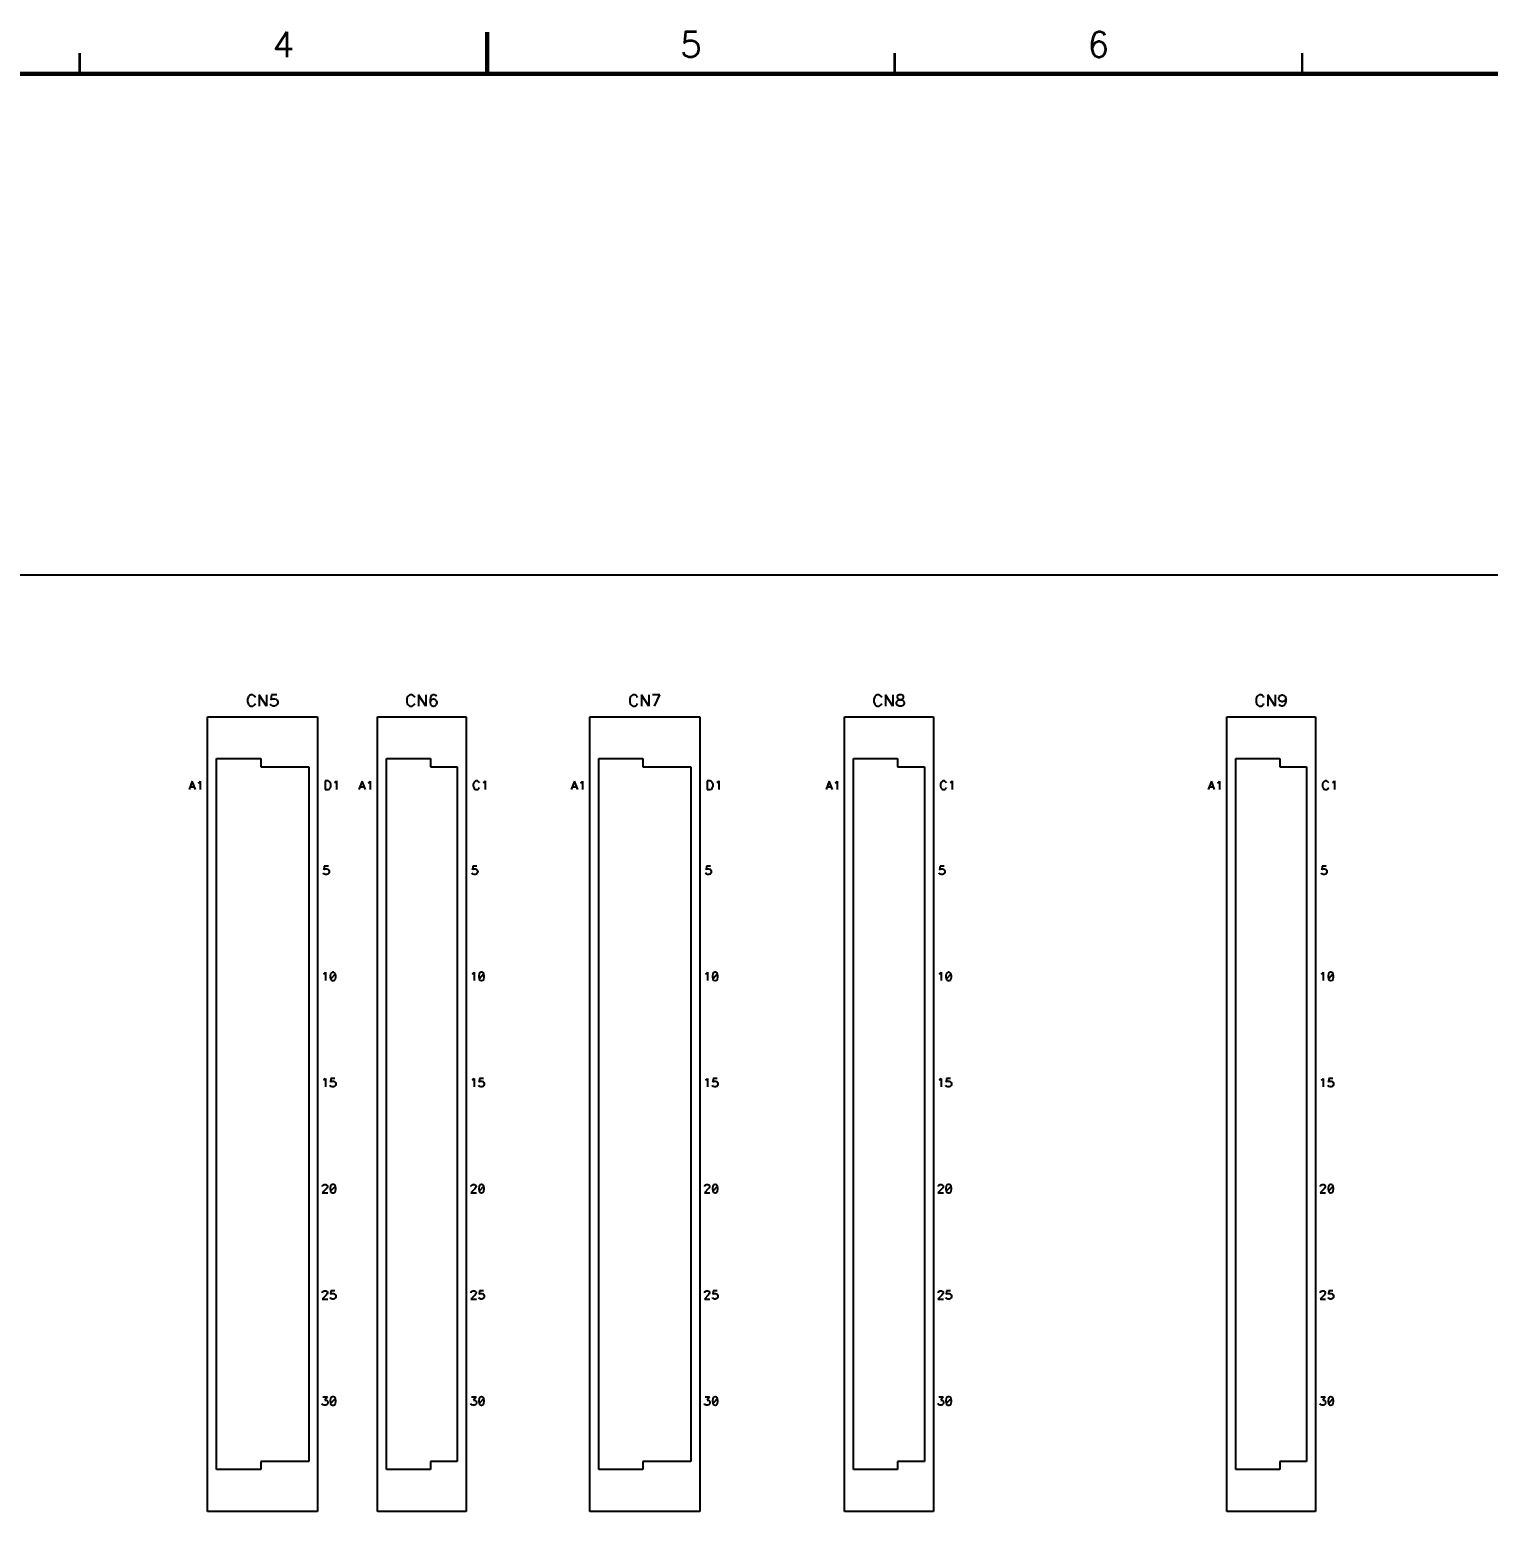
# Model space of a CAD drawing. Extents: x 295 to 953, y 10 to 290.
# Drawn here: x 632.3 to 806.7, y 111.3 to 290.2 of the extents above; entities that cross this region are included whole.
import ezdxf
from ezdxf.enums import TextEntityAlignment as Align

# ---------------------------------------------------------------- set-up
doc = ezdxf.new("R2010")
doc.units = 0
doc.header["$LTSCALE"] = 5
doc.header["$MEASUREMENT"] = 0
doc.layers.get('0').update_dxf_attribs({"linetype": 'CONTINUOUS', "lineweight": 25})
for name, color, linetype in [('DV-ABPB-A4_TSK', 9, 'CONTINUOUS'), ('문자', 4, 'CONTINUOUS'), ('테두리', 3, 'CONTINUOUS')]:
    doc.layers.add(name, color=color, linetype=linetype)
doc.styles.get("Standard").update_dxf_attribs({"font": 'simplex.shx'})

# ---------------------------------------------------------------- blocks, each defined once
blk = doc.blocks.new('C')
at = {"layer": '테두리'}
for points, const_width in [([(210, 290), (210, 285)], 0.5), ([(161.25, 287.5), (161.25, 285)], 0.3), ([(258.75, 287.5), (258.75, 285)], 0.3), ([(307.5, 287.5), (307.5, 285)], 0.3), ([(15, 285), (15, 15), (405, 15), (405, 285), (15, 285)], 0.5)]:
    blk.add_lwpolyline(points, dxfattribs=dict(at, const_width=const_width))
at = {"layer": '문자'}
for s, p in [('4', (185.62, 288.5)), ('5', (234.38, 288.5)), ('6', (283.12, 288.5))]:
    blk.add_text(s, height=3, dxfattribs=at).set_placement(p, align=Align.MIDDLE)

msp = doc.modelspace()

# ---------------------------------------------------------------- linework, layer by layer
at = {"layer": 'DV-ABPB-A4_TSK'}
for p, q in [((872.63, 225), (501.48, 225)), ((658.36, 210.35), (658.3, 210.16)), ((658.3, 210.16), (658.3, 209.84)), ((658.3, 209.84), (658.36, 209.65)), ((658.43, 210.48), (658.36, 210.35)), ((658.36, 209.65), (658.43, 209.53)), ((658.55, 210.6), (658.43, 210.48)), ((658.43, 209.53), (658.55, 209.4)), ((658.68, 210.67), (658.55, 210.6)), ((658.55, 209.4), (658.68, 209.33)), ((658.93, 210.67), (658.68, 210.67)), ((658.68, 209.33), (658.93, 209.33)), ((659.06, 210.6), (658.93, 210.67)), ((658.93, 209.33), (659.06, 209.4)), ((659.19, 210.48), (659.06, 210.6)), ((659.06, 209.4), (659.19, 209.53)), ((659.25, 210.35), (659.19, 210.48)), ((659.19, 209.53), (659.25, 209.65)), ((660.58, 209.33), (659.7, 210.67)), ((659.7, 210.67), (659.7, 209.33)), ((660.58, 210.67), (660.58, 209.33)), ((661.09, 209.46), (661.03, 209.59)), ((661.16, 210.67), (661.09, 210.1)), ((661.09, 210.1), (661.16, 210.16)), ((661.16, 209.4), (661.09, 209.46)), ((661.79, 210.67), (661.16, 210.67)), ((661.16, 210.16), (661.35, 210.22)), ((661.35, 209.33), (661.16, 209.4)), ((661.35, 210.22), (661.54, 210.22)), ((661.54, 209.33), (661.35, 209.33)), ((661.54, 210.22), (661.73, 210.16)), ((661.73, 209.4), (661.54, 209.33)), ((661.73, 210.16), (661.85, 210.03)), ((661.85, 209.53), (661.73, 209.4)), ((661.85, 210.03), (661.92, 209.84)), ((661.92, 209.72), (661.85, 209.53)), ((661.92, 209.84), (661.92, 209.72)), ((677.41, 210.35), (677.35, 210.16)), ((677.35, 210.16), (677.35, 209.84)), ((677.35, 209.84), (677.41, 209.65)), ((677.48, 210.48), (677.41, 210.35)), ((677.41, 209.65), (677.48, 209.53)), ((677.6, 210.6), (677.48, 210.48)), ((677.48, 209.53), (677.6, 209.4)), ((677.73, 210.67), (677.6, 210.6)), ((677.6, 209.4), (677.73, 209.33)), ((677.98, 210.67), (677.73, 210.67)), ((677.73, 209.33), (677.98, 209.33)), ((678.11, 210.6), (677.98, 210.67)), ((677.98, 209.33), (678.11, 209.4)), ((678.24, 210.48), (678.11, 210.6)), ((678.11, 209.4), (678.24, 209.53)), ((678.3, 210.35), (678.24, 210.48)), ((678.24, 209.53), (678.3, 209.65)), ((679.63, 209.33), (678.75, 210.67)), ((678.75, 210.67), (678.75, 209.33)), ((679.63, 210.67), (679.63, 209.33)), ((680.21, 210.41), (680.14, 210.1)), ((680.14, 210.1), (680.14, 209.78)), ((680.21, 209.97), (680.14, 209.78)), ((680.14, 209.78), (680.21, 209.53)), ((680.33, 210.6), (680.21, 210.41)), ((680.33, 210.1), (680.21, 209.97)), ((680.21, 209.53), (680.33, 209.4)), ((680.52, 210.67), (680.33, 210.6)), ((680.52, 210.16), (680.33, 210.1)), ((680.33, 209.4), (680.52, 209.33)), ((680.65, 210.67), (680.52, 210.67)), ((680.59, 210.16), (680.52, 210.16)), ((680.52, 209.33), (680.59, 209.33)), ((680.78, 210.1), (680.59, 210.16)), ((680.59, 209.33), (680.78, 209.4)), ((680.84, 210.6), (680.65, 210.67)), ((680.9, 209.97), (680.78, 210.1)), ((680.78, 209.4), (680.9, 209.53)), ((680.9, 210.48), (680.84, 210.6)), ((680.97, 209.78), (680.9, 209.97)), ((680.9, 209.53), (680.97, 209.72)), ((680.97, 209.72), (680.97, 209.78)), ((704.08, 210.35), (704.02, 210.16)), ((704.02, 210.16), (704.02, 209.84)), ((704.02, 209.84), (704.08, 209.65)), ((704.15, 210.48), (704.08, 210.35)), ((704.08, 209.65), (704.15, 209.53)), ((704.27, 210.6), (704.15, 210.48)), ((704.15, 209.53), (704.27, 209.4)), ((704.4, 210.67), (704.27, 210.6)), ((704.27, 209.4), (704.4, 209.33)), ((704.65, 210.67), (704.4, 210.67)), ((704.4, 209.33), (704.65, 209.33)), ((704.78, 210.6), (704.65, 210.67)), ((704.65, 209.33), (704.78, 209.4)), ((704.91, 210.48), (704.78, 210.6)), ((704.78, 209.4), (704.91, 209.53)), ((704.97, 210.35), (704.91, 210.48)), ((704.91, 209.53), (704.97, 209.65)), ((706.3, 209.33), (705.42, 210.67)), ((705.42, 210.67), (705.42, 209.33)), ((706.3, 210.67), (706.3, 209.33)), ((707.64, 210.67), (706.75, 210.67)), ((707, 209.33), (707.64, 210.67)), ((733.29, 210.35), (733.23, 210.16)), ((733.23, 210.16), (733.23, 209.84)), ((733.23, 209.84), (733.29, 209.65)), ((733.36, 210.48), (733.29, 210.35)), ((733.29, 209.65), (733.36, 209.53)), ((733.48, 210.6), (733.36, 210.48)), ((733.36, 209.53), (733.48, 209.4)), ((733.61, 210.67), (733.48, 210.6)), ((733.48, 209.4), (733.61, 209.33)), ((733.86, 210.67), (733.61, 210.67)), ((733.61, 209.33), (733.86, 209.33)), ((733.99, 210.6), (733.86, 210.67)), ((733.86, 209.33), (733.99, 209.4)), ((734.12, 210.48), (733.99, 210.6)), ((733.99, 209.4), (734.12, 209.53)), ((734.18, 210.35), (734.12, 210.48)), ((734.12, 209.53), (734.18, 209.65)), ((735.51, 209.33), (734.63, 210.67)), ((734.63, 210.67), (734.63, 209.33)), ((735.51, 210.67), (735.51, 209.33)), ((735.96, 209.78), (736.02, 209.91)), ((735.96, 209.59), (735.96, 209.78)), ((736.02, 209.46), (735.96, 209.59)), ((736.09, 210.6), (736.02, 210.48)), ((736.02, 210.48), (736.02, 210.35)), ((736.02, 210.35), (736.09, 210.22)), ((736.02, 209.91), (736.15, 210.03)), ((736.09, 209.4), (736.02, 209.46)), ((736.28, 210.67), (736.09, 210.6)), ((736.09, 210.22), (736.21, 210.16)), ((736.28, 209.33), (736.09, 209.4)), ((736.15, 210.03), (736.34, 210.1)), ((736.21, 210.16), (736.47, 210.1)), ((736.53, 210.67), (736.28, 210.67)), ((736.53, 209.33), (736.28, 209.33)), ((736.34, 210.1), (736.59, 210.16)), ((736.47, 210.1), (736.66, 210.03)), ((736.72, 210.6), (736.53, 210.67)), ((736.72, 209.4), (736.53, 209.33)), ((736.59, 210.16), (736.72, 210.22)), ((736.66, 210.03), (736.78, 209.91)), ((736.78, 210.48), (736.72, 210.6)), ((736.72, 210.22), (736.78, 210.35)), ((736.78, 209.46), (736.72, 209.4)), ((736.78, 210.35), (736.78, 210.48)), ((736.78, 209.91), (736.85, 209.78)), ((736.85, 209.59), (736.78, 209.46)), ((736.85, 209.78), (736.85, 209.59)), ((779.01, 210.35), (778.95, 210.16)), ((778.95, 210.16), (778.95, 209.84)), ((778.95, 209.84), (779.01, 209.65)), ((779.08, 210.48), (779.01, 210.35)), ((779.01, 209.65), (779.08, 209.53)), ((779.2, 210.6), (779.08, 210.48)), ((779.08, 209.53), (779.2, 209.4)), ((779.33, 210.67), (779.2, 210.6)), ((779.2, 209.4), (779.33, 209.33)), ((779.58, 210.67), (779.33, 210.67)), ((779.33, 209.33), (779.58, 209.33)), ((779.71, 210.6), (779.58, 210.67)), ((779.58, 209.33), (779.71, 209.4)), ((779.84, 210.48), (779.71, 210.6)), ((779.71, 209.4), (779.84, 209.53)), ((779.9, 210.35), (779.84, 210.48)), ((779.84, 209.53), (779.9, 209.65)), ((781.23, 209.33), (780.35, 210.67)), ((780.35, 210.67), (780.35, 209.33)), ((781.23, 210.67), (781.23, 209.33)), ((781.68, 210.29), (781.74, 210.48)), ((781.68, 210.22), (781.68, 210.29)), ((781.74, 210.03), (781.68, 210.22)), ((781.74, 210.48), (781.87, 210.6)), ((781.87, 209.91), (781.74, 210.03)), ((781.81, 209.4), (781.74, 209.53)), ((782, 209.33), (781.81, 209.4)), ((781.87, 210.6), (782.06, 210.67)), ((782.06, 209.84), (781.87, 209.91)), ((782.12, 209.33), (782, 209.33)), ((782.06, 210.67), (782.12, 210.67)), ((782.12, 209.84), (782.06, 209.84)), ((782.12, 210.67), (782.31, 210.6)), ((782.31, 209.91), (782.12, 209.84)), ((782.31, 209.4), (782.12, 209.33)), ((782.31, 210.6), (782.44, 210.48)), ((782.44, 210.03), (782.31, 209.91)), ((782.44, 209.59), (782.31, 209.4)), ((782.44, 210.48), (782.5, 210.22)), ((782.5, 210.22), (782.44, 210.03)), ((782.5, 209.91), (782.44, 209.59)), ((782.5, 210.22), (782.5, 209.91)), ((653.53, 112.98), (653.53, 208.05)), ((653.53, 208.05), (666.69, 208.05)), ((666.69, 208.05), (666.69, 112.98)), ((673.85, 112.98), (673.85, 208.05)), ((673.85, 208.05), (684.47, 208.05)), ((684.47, 208.05), (684.47, 112.98)), ((699.25, 112.98), (699.25, 208.05)), ((699.25, 208.05), (712.41, 208.05)), ((712.41, 208.05), (712.41, 112.98)), ((729.73, 112.98), (729.73, 208.05)), ((729.73, 208.05), (740.35, 208.05)), ((740.35, 208.05), (740.35, 112.98)), ((775.45, 112.98), (775.45, 208.05)), ((775.45, 208.05), (786.07, 208.05)), ((786.07, 208.05), (786.07, 112.98)), ((654.6, 117.98), (654.6, 203.05)), ((654.6, 203.05), (659.88, 203.05)), ((659.88, 203.05), (659.88, 202.06)), ((674.92, 117.98), (674.92, 203.05)), ((674.92, 203.05), (680.2, 203.05)), ((680.2, 203.05), (680.2, 202.06)), ((700.32, 117.98), (700.32, 203.05)), ((700.32, 203.05), (705.6, 203.05)), ((705.6, 203.05), (705.6, 202.06)), ((730.8, 117.98), (730.8, 203.05)), ((730.8, 203.05), (736.08, 203.05)), ((736.08, 203.05), (736.08, 202.06)), ((776.52, 117.98), (776.52, 203.05)), ((776.52, 203.05), (781.8, 203.05)), ((781.8, 203.05), (781.8, 202.06)), ((659.88, 202.06), (665.62, 202.06)), ((665.62, 202.06), (665.62, 118.97)), ((667.58, 200.38), (667.58, 199.36)), ((667.93, 200.38), (667.58, 200.38)), ((668.07, 200.33), (667.93, 200.38)), ((668.8, 200.23), (668.95, 200.38)), ((668.95, 200.38), (668.95, 199.36)), ((680.2, 202.06), (683.4, 202.06)), ((683.4, 202.06), (683.4, 118.97)), ((685.61, 200.38), (685.51, 200.33)), ((685.8, 200.38), (685.61, 200.38)), ((685.9, 200.33), (685.8, 200.38)), ((686.58, 200.23), (686.73, 200.38)), ((686.73, 200.38), (686.73, 199.36)), ((705.6, 202.06), (711.34, 202.06)), ((711.34, 202.06), (711.34, 118.97)), ((713.3, 200.38), (713.3, 199.36)), ((713.65, 200.38), (713.3, 200.38)), ((713.79, 200.33), (713.65, 200.38)), ((714.52, 200.23), (714.67, 200.38)), ((714.67, 200.38), (714.67, 199.36)), ((736.08, 202.06), (739.28, 202.06)), ((739.28, 202.06), (739.28, 118.97)), ((741.49, 200.38), (741.39, 200.33)), ((741.68, 200.38), (741.49, 200.38)), ((741.78, 200.33), (741.68, 200.38)), ((742.46, 200.23), (742.61, 200.38)), ((742.61, 200.38), (742.61, 199.36)), ((781.8, 202.06), (785, 202.06)), ((785, 202.06), (785, 118.97)), ((787.21, 200.38), (787.11, 200.33)), ((787.4, 200.38), (787.21, 200.38)), ((787.5, 200.33), (787.4, 200.38)), ((788.18, 200.23), (788.33, 200.38)), ((788.33, 200.38), (788.33, 199.36)), ((651.69, 200.35), (651.31, 199.35)), ((651.46, 199.68), (651.93, 199.68)), ((652.08, 199.35), (651.69, 200.35)), ((652.41, 200.16), (652.5, 200.21)), ((652.5, 200.21), (652.65, 200.35)), ((652.65, 200.35), (652.65, 199.35)), ((667.58, 199.36), (667.93, 199.36)), ((667.93, 199.36), (668.07, 199.41)), ((668.17, 200.23), (668.07, 200.33)), ((668.07, 199.41), (668.17, 199.5)), ((668.22, 200.14), (668.17, 200.23)), ((668.17, 199.5), (668.22, 199.6)), ((668.27, 199.99), (668.22, 200.14)), ((668.22, 199.6), (668.27, 199.75)), ((668.27, 199.75), (668.27, 199.99)), ((668.71, 200.19), (668.8, 200.23)), ((672.01, 200.35), (671.63, 199.35)), ((671.78, 199.68), (672.25, 199.68)), ((672.4, 199.35), (672.01, 200.35)), ((672.73, 200.16), (672.82, 200.21)), ((672.82, 200.21), (672.97, 200.35)), ((672.97, 200.35), (672.97, 199.35)), ((685.36, 200.14), (685.31, 199.99)), ((685.31, 199.99), (685.31, 199.75)), ((685.31, 199.75), (685.36, 199.6)), ((685.41, 200.23), (685.36, 200.14)), ((685.36, 199.6), (685.41, 199.5)), ((685.51, 200.33), (685.41, 200.23)), ((685.41, 199.5), (685.51, 199.41)), ((685.51, 199.41), (685.61, 199.36)), ((685.61, 199.36), (685.8, 199.36)), ((685.8, 199.36), (685.9, 199.41)), ((686, 200.23), (685.9, 200.33)), ((685.9, 199.41), (686, 199.5)), ((686.05, 200.14), (686, 200.23)), ((686, 199.5), (686.05, 199.6)), ((686.49, 200.19), (686.58, 200.23)), ((697.41, 200.35), (697.03, 199.35)), ((697.18, 199.68), (697.65, 199.68)), ((697.8, 199.35), (697.41, 200.35)), ((698.13, 200.16), (698.22, 200.21)), ((698.22, 200.21), (698.37, 200.35)), ((698.37, 200.35), (698.37, 199.35)), ((713.3, 199.36), (713.65, 199.36)), ((713.65, 199.36), (713.79, 199.41)), ((713.89, 200.23), (713.79, 200.33)), ((713.79, 199.41), (713.89, 199.5)), ((713.94, 200.14), (713.89, 200.23)), ((713.89, 199.5), (713.94, 199.6)), ((713.99, 199.99), (713.94, 200.14)), ((713.94, 199.6), (713.99, 199.75)), ((713.99, 199.75), (713.99, 199.99)), ((714.43, 200.19), (714.52, 200.23)), ((727.89, 200.35), (727.51, 199.35)), ((727.66, 199.68), (728.13, 199.68)), ((728.28, 199.35), (727.89, 200.35)), ((728.61, 200.16), (728.7, 200.21)), ((728.7, 200.21), (728.85, 200.35)), ((728.85, 200.35), (728.85, 199.35)), ((741.24, 200.14), (741.19, 199.99)), ((741.19, 199.99), (741.19, 199.75)), ((741.19, 199.75), (741.24, 199.6)), ((741.29, 200.23), (741.24, 200.14)), ((741.24, 199.6), (741.29, 199.5)), ((741.39, 200.33), (741.29, 200.23)), ((741.29, 199.5), (741.39, 199.41)), ((741.39, 199.41), (741.49, 199.36)), ((741.49, 199.36), (741.68, 199.36)), ((741.68, 199.36), (741.78, 199.41)), ((741.88, 200.23), (741.78, 200.33)), ((741.78, 199.41), (741.88, 199.5)), ((741.93, 200.14), (741.88, 200.23)), ((741.88, 199.5), (741.93, 199.6)), ((742.37, 200.19), (742.46, 200.23)), ((773.61, 200.35), (773.23, 199.35)), ((773.38, 199.68), (773.85, 199.68)), ((774, 199.35), (773.61, 200.35)), ((774.33, 200.16), (774.42, 200.21)), ((774.42, 200.21), (774.57, 200.35)), ((774.57, 200.35), (774.57, 199.35)), ((786.96, 200.14), (786.91, 199.99)), ((786.91, 199.99), (786.91, 199.75)), ((786.91, 199.75), (786.96, 199.6)), ((787.01, 200.23), (786.96, 200.14)), ((786.96, 199.6), (787.01, 199.5)), ((787.11, 200.33), (787.01, 200.23)), ((787.01, 199.5), (787.11, 199.41)), ((787.11, 199.41), (787.21, 199.36)), ((787.21, 199.36), (787.4, 199.36)), ((787.4, 199.36), (787.5, 199.41)), ((787.6, 200.23), (787.5, 200.33)), ((787.5, 199.41), (787.6, 199.5)), ((787.65, 200.14), (787.6, 200.23)), ((787.6, 199.5), (787.65, 199.6)), ((788.09, 200.19), (788.18, 200.23)), ((667.49, 190.19), (667.44, 189.76)), ((667.44, 189.76), (667.49, 189.81)), ((667.97, 190.19), (667.49, 190.19)), ((667.49, 189.81), (667.63, 189.86)), ((667.63, 189.86), (667.78, 189.86)), ((667.78, 189.86), (667.92, 189.81)), ((667.92, 189.81), (668.01, 189.71)), ((668.01, 189.71), (668.06, 189.57)), ((685.27, 190.19), (685.22, 189.76)), ((685.22, 189.76), (685.27, 189.81)), ((685.75, 190.19), (685.27, 190.19)), ((685.27, 189.81), (685.41, 189.86)), ((685.41, 189.86), (685.56, 189.86)), ((685.56, 189.86), (685.7, 189.81)), ((685.7, 189.81), (685.79, 189.71)), ((685.79, 189.71), (685.84, 189.57)), ((713.21, 190.19), (713.16, 189.76)), ((713.16, 189.76), (713.21, 189.81)), ((713.69, 190.19), (713.21, 190.19)), ((713.21, 189.81), (713.35, 189.86)), ((713.35, 189.86), (713.5, 189.86)), ((713.5, 189.86), (713.64, 189.81)), ((713.64, 189.81), (713.73, 189.71)), ((713.73, 189.71), (713.78, 189.57)), ((741.15, 190.19), (741.1, 189.76)), ((741.1, 189.76), (741.15, 189.81)), ((741.63, 190.19), (741.15, 190.19)), ((741.15, 189.81), (741.29, 189.86)), ((741.29, 189.86), (741.44, 189.86)), ((741.44, 189.86), (741.58, 189.81)), ((741.58, 189.81), (741.67, 189.71)), ((741.67, 189.71), (741.72, 189.57)), ((786.87, 190.19), (786.82, 189.76)), ((786.82, 189.76), (786.87, 189.81)), ((787.35, 190.19), (786.87, 190.19)), ((786.87, 189.81), (787.01, 189.86)), ((787.01, 189.86), (787.16, 189.86)), ((787.16, 189.86), (787.3, 189.81)), ((787.3, 189.81), (787.39, 189.71)), ((787.39, 189.71), (787.44, 189.57)), ((667.44, 189.28), (667.39, 189.38)), ((667.49, 189.24), (667.44, 189.28)), ((667.63, 189.19), (667.49, 189.24)), ((667.78, 189.19), (667.63, 189.19)), ((667.92, 189.24), (667.78, 189.19)), ((668.01, 189.33), (667.92, 189.24)), ((668.06, 189.47), (668.01, 189.33)), ((668.06, 189.57), (668.06, 189.47)), ((685.22, 189.28), (685.17, 189.38)), ((685.27, 189.24), (685.22, 189.28)), ((685.41, 189.19), (685.27, 189.24)), ((685.56, 189.19), (685.41, 189.19)), ((685.7, 189.24), (685.56, 189.19)), ((685.79, 189.33), (685.7, 189.24)), ((685.84, 189.47), (685.79, 189.33)), ((685.84, 189.57), (685.84, 189.47)), ((713.16, 189.28), (713.11, 189.38)), ((713.21, 189.24), (713.16, 189.28)), ((713.35, 189.19), (713.21, 189.24)), ((713.5, 189.19), (713.35, 189.19)), ((713.64, 189.24), (713.5, 189.19)), ((713.73, 189.33), (713.64, 189.24)), ((713.78, 189.47), (713.73, 189.33)), ((713.78, 189.57), (713.78, 189.47)), ((741.1, 189.28), (741.05, 189.38)), ((741.15, 189.24), (741.1, 189.28)), ((741.29, 189.19), (741.15, 189.24)), ((741.44, 189.19), (741.29, 189.19)), ((741.58, 189.24), (741.44, 189.19)), ((741.67, 189.33), (741.58, 189.24)), ((741.72, 189.47), (741.67, 189.33)), ((741.72, 189.57), (741.72, 189.47)), ((786.82, 189.28), (786.77, 189.38)), ((786.87, 189.24), (786.82, 189.28)), ((787.01, 189.19), (786.87, 189.24)), ((787.16, 189.19), (787.01, 189.19)), ((787.3, 189.24), (787.16, 189.19)), ((787.39, 189.33), (787.3, 189.24)), ((787.44, 189.47), (787.39, 189.33)), ((787.44, 189.57), (787.44, 189.47)), ((667.38, 177.3), (667.48, 177.35)), ((667.48, 177.35), (667.62, 177.49)), ((667.62, 177.49), (667.62, 176.49)), ((668.24, 177.3), (668.19, 177.06)), ((668.33, 177.44), (668.24, 177.3)), ((668.81, 177.3), (668.24, 176.68)), ((668.47, 177.49), (668.33, 177.44)), ((668.57, 177.49), (668.47, 177.49)), ((668.71, 177.44), (668.57, 177.49)), ((668.81, 177.3), (668.71, 177.44)), ((668.85, 177.06), (668.81, 177.3)), ((685.16, 177.3), (685.26, 177.35)), ((685.26, 177.35), (685.4, 177.49)), ((685.4, 177.49), (685.4, 176.49)), ((686.02, 177.3), (685.97, 177.06)), ((686.11, 177.44), (686.02, 177.3)), ((686.59, 177.3), (686.02, 176.68)), ((686.25, 177.49), (686.11, 177.44)), ((686.35, 177.49), (686.25, 177.49)), ((686.49, 177.44), (686.35, 177.49)), ((686.59, 177.3), (686.49, 177.44)), ((686.63, 177.06), (686.59, 177.3)), ((713.1, 177.3), (713.2, 177.35)), ((713.2, 177.35), (713.34, 177.49)), ((713.34, 177.49), (713.34, 176.49)), ((713.96, 177.3), (713.91, 177.06)), ((714.05, 177.44), (713.96, 177.3)), ((714.53, 177.3), (713.96, 176.68)), ((714.19, 177.49), (714.05, 177.44)), ((714.29, 177.49), (714.19, 177.49)), ((714.43, 177.44), (714.29, 177.49)), ((714.53, 177.3), (714.43, 177.44)), ((714.57, 177.06), (714.53, 177.3)), ((741.04, 177.3), (741.14, 177.35)), ((741.14, 177.35), (741.28, 177.49)), ((741.28, 177.49), (741.28, 176.49)), ((741.9, 177.3), (741.85, 177.06)), ((741.99, 177.44), (741.9, 177.3)), ((742.47, 177.3), (741.9, 176.68)), ((742.13, 177.49), (741.99, 177.44)), ((742.23, 177.49), (742.13, 177.49)), ((742.37, 177.44), (742.23, 177.49)), ((742.47, 177.3), (742.37, 177.44)), ((742.51, 177.06), (742.47, 177.3)), ((786.76, 177.3), (786.86, 177.35)), ((786.86, 177.35), (787, 177.49)), ((787, 177.49), (787, 176.49)), ((787.62, 177.3), (787.57, 177.06)), ((787.71, 177.44), (787.62, 177.3)), ((788.19, 177.3), (787.62, 176.68)), ((787.85, 177.49), (787.71, 177.44)), ((787.95, 177.49), (787.85, 177.49)), ((788.09, 177.44), (787.95, 177.49)), ((788.19, 177.3), (788.09, 177.44)), ((788.23, 177.06), (788.19, 177.3)), ((668.19, 177.06), (668.19, 176.92)), ((668.19, 176.92), (668.24, 176.68)), ((668.24, 176.68), (668.33, 176.54)), ((668.33, 176.54), (668.47, 176.49)), ((668.47, 176.49), (668.57, 176.49)), ((668.57, 176.49), (668.71, 176.54)), ((668.71, 176.54), (668.81, 176.68)), ((668.81, 176.68), (668.85, 176.92)), ((668.85, 176.92), (668.85, 177.06)), ((685.97, 177.06), (685.97, 176.92)), ((685.97, 176.92), (686.02, 176.68)), ((686.02, 176.68), (686.11, 176.54)), ((686.11, 176.54), (686.25, 176.49)), ((686.25, 176.49), (686.35, 176.49)), ((686.35, 176.49), (686.49, 176.54)), ((686.49, 176.54), (686.59, 176.68)), ((686.59, 176.68), (686.63, 176.92)), ((686.63, 176.92), (686.63, 177.06)), ((713.91, 177.06), (713.91, 176.92)), ((713.91, 176.92), (713.96, 176.68)), ((713.96, 176.68), (714.05, 176.54)), ((714.05, 176.54), (714.19, 176.49)), ((714.19, 176.49), (714.29, 176.49)), ((714.29, 176.49), (714.43, 176.54)), ((714.43, 176.54), (714.53, 176.68)), ((714.53, 176.68), (714.57, 176.92)), ((714.57, 176.92), (714.57, 177.06)), ((741.85, 177.06), (741.85, 176.92)), ((741.85, 176.92), (741.9, 176.68)), ((741.9, 176.68), (741.99, 176.54)), ((741.99, 176.54), (742.13, 176.49)), ((742.13, 176.49), (742.23, 176.49)), ((742.23, 176.49), (742.37, 176.54)), ((742.37, 176.54), (742.47, 176.68)), ((742.47, 176.68), (742.51, 176.92)), ((742.51, 176.92), (742.51, 177.06)), ((787.57, 177.06), (787.57, 176.92)), ((787.57, 176.92), (787.62, 176.68)), ((787.62, 176.68), (787.71, 176.54)), ((787.71, 176.54), (787.85, 176.49)), ((787.85, 176.49), (787.95, 176.49)), ((787.95, 176.49), (788.09, 176.54)), ((788.09, 176.54), (788.19, 176.68)), ((788.19, 176.68), (788.23, 176.92)), ((788.23, 176.92), (788.23, 177.06)), ((667.38, 164.6), (667.48, 164.65)), ((667.48, 164.65), (667.62, 164.79)), ((667.62, 164.79), (667.62, 163.79)), ((668.28, 164.79), (668.24, 164.36)), ((668.76, 164.79), (668.28, 164.79)), ((685.16, 164.6), (685.26, 164.65)), ((685.26, 164.65), (685.4, 164.79)), ((685.4, 164.79), (685.4, 163.79)), ((686.06, 164.79), (686.02, 164.36)), ((686.54, 164.79), (686.06, 164.79)), ((713.1, 164.6), (713.2, 164.65)), ((713.2, 164.65), (713.34, 164.79)), ((713.34, 164.79), (713.34, 163.79)), ((714, 164.79), (713.96, 164.36)), ((714.48, 164.79), (714, 164.79)), ((741.04, 164.6), (741.14, 164.65)), ((741.14, 164.65), (741.28, 164.79)), ((741.28, 164.79), (741.28, 163.79)), ((741.94, 164.79), (741.9, 164.36)), ((742.42, 164.79), (741.94, 164.79)), ((786.76, 164.6), (786.86, 164.65)), ((786.86, 164.65), (787, 164.79)), ((787, 164.79), (787, 163.79)), ((787.66, 164.79), (787.62, 164.36)), ((788.14, 164.79), (787.66, 164.79)), ((668.24, 163.88), (668.19, 163.98)), ((668.24, 164.36), (668.28, 164.41)), ((668.28, 163.84), (668.24, 163.88)), ((668.28, 164.41), (668.43, 164.46)), ((668.43, 163.79), (668.28, 163.84)), ((668.43, 164.46), (668.57, 164.46)), ((668.57, 163.79), (668.43, 163.79)), ((668.57, 164.46), (668.71, 164.41)), ((668.71, 163.84), (668.57, 163.79)), ((668.71, 164.41), (668.81, 164.31)), ((668.81, 163.93), (668.71, 163.84)), ((668.81, 164.31), (668.85, 164.17)), ((668.85, 164.07), (668.81, 163.93)), ((668.85, 164.17), (668.85, 164.07)), ((686.02, 163.88), (685.97, 163.98)), ((686.02, 164.36), (686.06, 164.41)), ((686.06, 163.84), (686.02, 163.88)), ((686.06, 164.41), (686.21, 164.46)), ((686.21, 163.79), (686.06, 163.84)), ((686.21, 164.46), (686.35, 164.46)), ((686.35, 163.79), (686.21, 163.79)), ((686.35, 164.46), (686.49, 164.41)), ((686.49, 163.84), (686.35, 163.79)), ((686.49, 164.41), (686.59, 164.31)), ((686.59, 163.93), (686.49, 163.84)), ((686.59, 164.31), (686.63, 164.17)), ((686.63, 164.07), (686.59, 163.93)), ((686.63, 164.17), (686.63, 164.07)), ((713.96, 163.88), (713.91, 163.98)), ((713.96, 164.36), (714, 164.41)), ((714, 163.84), (713.96, 163.88)), ((714, 164.41), (714.15, 164.46)), ((714.15, 163.79), (714, 163.84)), ((714.15, 164.46), (714.29, 164.46)), ((714.29, 163.79), (714.15, 163.79)), ((714.29, 164.46), (714.43, 164.41)), ((714.43, 163.84), (714.29, 163.79)), ((714.43, 164.41), (714.53, 164.31)), ((714.53, 163.93), (714.43, 163.84)), ((714.53, 164.31), (714.57, 164.17)), ((714.57, 164.07), (714.53, 163.93)), ((714.57, 164.17), (714.57, 164.07)), ((741.9, 163.88), (741.85, 163.98)), ((741.9, 164.36), (741.94, 164.41)), ((741.94, 163.84), (741.9, 163.88)), ((741.94, 164.41), (742.09, 164.46)), ((742.09, 163.79), (741.94, 163.84)), ((742.09, 164.46), (742.23, 164.46)), ((742.23, 163.79), (742.09, 163.79)), ((742.23, 164.46), (742.37, 164.41)), ((742.37, 163.84), (742.23, 163.79)), ((742.37, 164.41), (742.47, 164.31)), ((742.47, 163.93), (742.37, 163.84)), ((742.47, 164.31), (742.51, 164.17)), ((742.51, 164.07), (742.47, 163.93)), ((742.51, 164.17), (742.51, 164.07)), ((787.62, 163.88), (787.57, 163.98)), ((787.62, 164.36), (787.66, 164.41)), ((787.66, 163.84), (787.62, 163.88)), ((787.66, 164.41), (787.81, 164.46)), ((787.81, 163.79), (787.66, 163.84)), ((787.81, 164.46), (787.95, 164.46)), ((787.95, 163.79), (787.81, 163.79)), ((787.95, 164.46), (788.09, 164.41)), ((788.09, 163.84), (787.95, 163.79)), ((788.09, 164.41), (788.19, 164.31)), ((788.19, 163.93), (788.09, 163.84)), ((788.19, 164.31), (788.23, 164.17)), ((788.23, 164.07), (788.19, 163.93)), ((788.23, 164.17), (788.23, 164.07)), ((667.38, 152.04), (667.48, 152.09)), ((667.48, 152.09), (667.67, 152.09)), ((667.67, 152.09), (667.76, 152.04)), ((668.47, 152.09), (668.33, 152.04)), ((668.57, 152.09), (668.47, 152.09)), ((668.71, 152.04), (668.57, 152.09)), ((685.16, 152.04), (685.26, 152.09)), ((685.26, 152.09), (685.45, 152.09)), ((685.45, 152.09), (685.54, 152.04)), ((686.25, 152.09), (686.11, 152.04)), ((686.35, 152.09), (686.25, 152.09)), ((686.49, 152.04), (686.35, 152.09)), ((713.1, 152.04), (713.2, 152.09)), ((713.2, 152.09), (713.39, 152.09)), ((713.39, 152.09), (713.48, 152.04)), ((714.19, 152.09), (714.05, 152.04)), ((714.29, 152.09), (714.19, 152.09)), ((714.43, 152.04), (714.29, 152.09)), ((741.04, 152.04), (741.14, 152.09)), ((741.14, 152.09), (741.33, 152.09)), ((741.33, 152.09), (741.42, 152.04)), ((742.13, 152.09), (741.99, 152.04)), ((742.23, 152.09), (742.13, 152.09)), ((742.37, 152.04), (742.23, 152.09)), ((786.76, 152.04), (786.86, 152.09)), ((786.86, 152.09), (787.05, 152.09)), ((787.05, 152.09), (787.14, 152.04)), ((787.85, 152.09), (787.71, 152.04)), ((787.95, 152.09), (787.85, 152.09)), ((788.09, 152.04), (787.95, 152.09)), ((667.71, 151.57), (667.24, 151.09)), ((667.24, 151.09), (667.9, 151.09)), ((667.29, 151.9), (667.33, 151.99)), ((667.29, 151.85), (667.29, 151.9)), ((667.33, 151.99), (667.38, 152.04)), ((667.81, 151.71), (667.71, 151.57)), ((667.76, 152.04), (667.81, 151.99)), ((667.81, 151.99), (667.86, 151.9)), ((667.86, 151.8), (667.81, 151.71)), ((667.86, 151.9), (667.86, 151.8)), ((668.24, 151.9), (668.19, 151.66)), ((668.19, 151.66), (668.19, 151.52)), ((668.19, 151.52), (668.24, 151.28)), ((668.33, 152.04), (668.24, 151.9)), ((668.81, 151.9), (668.24, 151.28)), ((668.24, 151.28), (668.33, 151.14)), ((668.33, 151.14), (668.47, 151.09)), ((668.47, 151.09), (668.57, 151.09)), ((668.57, 151.09), (668.71, 151.14)), ((668.81, 151.9), (668.71, 152.04)), ((668.71, 151.14), (668.81, 151.28)), ((668.85, 151.66), (668.81, 151.9)), ((668.81, 151.28), (668.85, 151.52)), ((668.85, 151.52), (668.85, 151.66)), ((685.49, 151.57), (685.02, 151.09)), ((685.02, 151.09), (685.68, 151.09)), ((685.07, 151.9), (685.11, 151.99)), ((685.07, 151.85), (685.07, 151.9)), ((685.11, 151.99), (685.16, 152.04)), ((685.59, 151.71), (685.49, 151.57)), ((685.54, 152.04), (685.59, 151.99)), ((685.59, 151.99), (685.64, 151.9)), ((685.64, 151.8), (685.59, 151.71)), ((685.64, 151.9), (685.64, 151.8)), ((686.02, 151.9), (685.97, 151.66)), ((685.97, 151.66), (685.97, 151.52)), ((685.97, 151.52), (686.02, 151.28)), ((686.11, 152.04), (686.02, 151.9)), ((686.59, 151.9), (686.02, 151.28)), ((686.02, 151.28), (686.11, 151.14)), ((686.11, 151.14), (686.25, 151.09)), ((686.25, 151.09), (686.35, 151.09)), ((686.35, 151.09), (686.49, 151.14)), ((686.59, 151.9), (686.49, 152.04)), ((686.49, 151.14), (686.59, 151.28)), ((686.63, 151.66), (686.59, 151.9)), ((686.59, 151.28), (686.63, 151.52)), ((686.63, 151.52), (686.63, 151.66)), ((713.43, 151.57), (712.96, 151.09)), ((712.96, 151.09), (713.62, 151.09)), ((713.01, 151.9), (713.05, 151.99)), ((713.01, 151.85), (713.01, 151.9)), ((713.05, 151.99), (713.1, 152.04)), ((713.53, 151.71), (713.43, 151.57)), ((713.48, 152.04), (713.53, 151.99)), ((713.53, 151.99), (713.58, 151.9)), ((713.58, 151.8), (713.53, 151.71)), ((713.58, 151.9), (713.58, 151.8)), ((713.96, 151.9), (713.91, 151.66)), ((713.91, 151.66), (713.91, 151.52)), ((713.91, 151.52), (713.96, 151.28)), ((714.05, 152.04), (713.96, 151.9)), ((714.53, 151.9), (713.96, 151.28)), ((713.96, 151.28), (714.05, 151.14)), ((714.05, 151.14), (714.19, 151.09)), ((714.19, 151.09), (714.29, 151.09)), ((714.29, 151.09), (714.43, 151.14)), ((714.53, 151.9), (714.43, 152.04)), ((714.43, 151.14), (714.53, 151.28)), ((714.57, 151.66), (714.53, 151.9)), ((714.53, 151.28), (714.57, 151.52)), ((714.57, 151.52), (714.57, 151.66)), ((741.37, 151.57), (740.9, 151.09)), ((740.9, 151.09), (741.56, 151.09)), ((740.95, 151.9), (740.99, 151.99)), ((740.95, 151.85), (740.95, 151.9)), ((740.99, 151.99), (741.04, 152.04)), ((741.47, 151.71), (741.37, 151.57)), ((741.42, 152.04), (741.47, 151.99)), ((741.47, 151.99), (741.52, 151.9)), ((741.52, 151.8), (741.47, 151.71)), ((741.52, 151.9), (741.52, 151.8)), ((741.9, 151.9), (741.85, 151.66)), ((741.85, 151.66), (741.85, 151.52)), ((741.85, 151.52), (741.9, 151.28)), ((741.99, 152.04), (741.9, 151.9)), ((742.47, 151.9), (741.9, 151.28)), ((741.9, 151.28), (741.99, 151.14)), ((741.99, 151.14), (742.13, 151.09)), ((742.13, 151.09), (742.23, 151.09)), ((742.23, 151.09), (742.37, 151.14)), ((742.47, 151.9), (742.37, 152.04)), ((742.37, 151.14), (742.47, 151.28)), ((742.51, 151.66), (742.47, 151.9)), ((742.47, 151.28), (742.51, 151.52)), ((742.51, 151.52), (742.51, 151.66)), ((787.09, 151.57), (786.62, 151.09)), ((786.62, 151.09), (787.28, 151.09)), ((786.67, 151.9), (786.71, 151.99)), ((786.67, 151.85), (786.67, 151.9)), ((786.71, 151.99), (786.76, 152.04)), ((787.19, 151.71), (787.09, 151.57)), ((787.14, 152.04), (787.19, 151.99)), ((787.19, 151.99), (787.24, 151.9)), ((787.24, 151.8), (787.19, 151.71)), ((787.24, 151.9), (787.24, 151.8)), ((787.62, 151.9), (787.57, 151.66)), ((787.57, 151.66), (787.57, 151.52)), ((787.57, 151.52), (787.62, 151.28)), ((787.71, 152.04), (787.62, 151.9)), ((788.19, 151.9), (787.62, 151.28)), ((787.62, 151.28), (787.71, 151.14)), ((787.71, 151.14), (787.85, 151.09)), ((787.85, 151.09), (787.95, 151.09)), ((787.95, 151.09), (788.09, 151.14)), ((788.19, 151.9), (788.09, 152.04)), ((788.09, 151.14), (788.19, 151.28)), ((788.23, 151.66), (788.19, 151.9)), ((788.19, 151.28), (788.23, 151.52)), ((788.23, 151.52), (788.23, 151.66)), ((667.71, 138.87), (667.24, 138.39)), ((667.24, 138.39), (667.9, 138.39)), ((667.29, 139.2), (667.33, 139.29)), ((667.29, 139.15), (667.29, 139.2)), ((667.33, 139.29), (667.38, 139.34)), ((667.38, 139.34), (667.48, 139.39)), ((667.48, 139.39), (667.67, 139.39)), ((667.67, 139.39), (667.76, 139.34)), ((667.81, 139.01), (667.71, 138.87)), ((667.76, 139.34), (667.81, 139.29)), ((667.81, 139.29), (667.86, 139.2)), ((667.86, 139.1), (667.81, 139.01)), ((667.86, 139.2), (667.86, 139.1)), ((668.24, 138.48), (668.19, 138.58)), ((668.28, 139.39), (668.24, 138.96)), ((668.24, 138.96), (668.28, 139.01)), ((668.28, 138.44), (668.24, 138.48)), ((668.76, 139.39), (668.28, 139.39)), ((668.28, 139.01), (668.43, 139.06)), ((668.43, 138.39), (668.28, 138.44)), ((668.43, 139.06), (668.57, 139.06)), ((668.57, 138.39), (668.43, 138.39)), ((668.57, 139.06), (668.71, 139.01)), ((668.71, 138.44), (668.57, 138.39)), ((668.71, 139.01), (668.81, 138.91)), ((668.81, 138.53), (668.71, 138.44)), ((668.81, 138.91), (668.85, 138.77)), ((668.85, 138.67), (668.81, 138.53)), ((668.85, 138.77), (668.85, 138.67)), ((685.49, 138.87), (685.02, 138.39)), ((685.02, 138.39), (685.68, 138.39)), ((685.07, 139.2), (685.11, 139.29)), ((685.07, 139.15), (685.07, 139.2)), ((685.11, 139.29), (685.16, 139.34)), ((685.16, 139.34), (685.26, 139.39)), ((685.26, 139.39), (685.45, 139.39)), ((685.45, 139.39), (685.54, 139.34)), ((685.59, 139.01), (685.49, 138.87)), ((685.54, 139.34), (685.59, 139.29)), ((685.59, 139.29), (685.64, 139.2)), ((685.64, 139.1), (685.59, 139.01)), ((685.64, 139.2), (685.64, 139.1)), ((686.02, 138.48), (685.97, 138.58)), ((686.06, 139.39), (686.02, 138.96)), ((686.02, 138.96), (686.06, 139.01)), ((686.06, 138.44), (686.02, 138.48)), ((686.54, 139.39), (686.06, 139.39)), ((686.06, 139.01), (686.21, 139.06)), ((686.21, 138.39), (686.06, 138.44)), ((686.21, 139.06), (686.35, 139.06)), ((686.35, 138.39), (686.21, 138.39)), ((686.35, 139.06), (686.49, 139.01)), ((686.49, 138.44), (686.35, 138.39)), ((686.49, 139.01), (686.59, 138.91)), ((686.59, 138.53), (686.49, 138.44)), ((686.59, 138.91), (686.63, 138.77)), ((686.63, 138.67), (686.59, 138.53)), ((686.63, 138.77), (686.63, 138.67)), ((713.43, 138.87), (712.96, 138.39)), ((712.96, 138.39), (713.62, 138.39)), ((713.01, 139.2), (713.05, 139.29)), ((713.01, 139.15), (713.01, 139.2)), ((713.05, 139.29), (713.1, 139.34)), ((713.1, 139.34), (713.2, 139.39)), ((713.2, 139.39), (713.39, 139.39)), ((713.39, 139.39), (713.48, 139.34)), ((713.53, 139.01), (713.43, 138.87)), ((713.48, 139.34), (713.53, 139.29)), ((713.53, 139.29), (713.58, 139.2)), ((713.58, 139.1), (713.53, 139.01)), ((713.58, 139.2), (713.58, 139.1)), ((713.96, 138.48), (713.91, 138.58)), ((714, 139.39), (713.96, 138.96)), ((713.96, 138.96), (714, 139.01)), ((714, 138.44), (713.96, 138.48)), ((714.48, 139.39), (714, 139.39)), ((714, 139.01), (714.15, 139.06)), ((714.15, 138.39), (714, 138.44)), ((714.15, 139.06), (714.29, 139.06)), ((714.29, 138.39), (714.15, 138.39)), ((714.29, 139.06), (714.43, 139.01)), ((714.43, 138.44), (714.29, 138.39)), ((714.43, 139.01), (714.53, 138.91)), ((714.53, 138.53), (714.43, 138.44)), ((714.53, 138.91), (714.57, 138.77)), ((714.57, 138.67), (714.53, 138.53)), ((714.57, 138.77), (714.57, 138.67)), ((741.37, 138.87), (740.9, 138.39)), ((740.9, 138.39), (741.56, 138.39)), ((740.95, 139.2), (740.99, 139.29)), ((740.95, 139.15), (740.95, 139.2)), ((740.99, 139.29), (741.04, 139.34)), ((741.04, 139.34), (741.14, 139.39)), ((741.14, 139.39), (741.33, 139.39)), ((741.33, 139.39), (741.42, 139.34)), ((741.47, 139.01), (741.37, 138.87)), ((741.42, 139.34), (741.47, 139.29)), ((741.47, 139.29), (741.52, 139.2)), ((741.52, 139.1), (741.47, 139.01)), ((741.52, 139.2), (741.52, 139.1)), ((741.9, 138.48), (741.85, 138.58)), ((741.94, 139.39), (741.9, 138.96)), ((741.9, 138.96), (741.94, 139.01)), ((741.94, 138.44), (741.9, 138.48)), ((742.42, 139.39), (741.94, 139.39)), ((741.94, 139.01), (742.09, 139.06)), ((742.09, 138.39), (741.94, 138.44)), ((742.09, 139.06), (742.23, 139.06)), ((742.23, 138.39), (742.09, 138.39)), ((742.23, 139.06), (742.37, 139.01)), ((742.37, 138.44), (742.23, 138.39)), ((742.37, 139.01), (742.47, 138.91)), ((742.47, 138.53), (742.37, 138.44)), ((742.47, 138.91), (742.51, 138.77)), ((742.51, 138.67), (742.47, 138.53)), ((742.51, 138.77), (742.51, 138.67)), ((787.09, 138.87), (786.62, 138.39)), ((786.62, 138.39), (787.28, 138.39)), ((786.67, 139.2), (786.71, 139.29)), ((786.67, 139.15), (786.67, 139.2)), ((786.71, 139.29), (786.76, 139.34)), ((786.76, 139.34), (786.86, 139.39)), ((786.86, 139.39), (787.05, 139.39)), ((787.05, 139.39), (787.14, 139.34)), ((787.19, 139.01), (787.09, 138.87)), ((787.14, 139.34), (787.19, 139.29)), ((787.19, 139.29), (787.24, 139.2)), ((787.24, 139.1), (787.19, 139.01)), ((787.24, 139.2), (787.24, 139.1)), ((787.62, 138.48), (787.57, 138.58)), ((787.66, 139.39), (787.62, 138.96)), ((787.62, 138.96), (787.66, 139.01)), ((787.66, 138.44), (787.62, 138.48)), ((788.14, 139.39), (787.66, 139.39)), ((787.66, 139.01), (787.81, 139.06)), ((787.81, 138.39), (787.66, 138.44)), ((787.81, 139.06), (787.95, 139.06)), ((787.95, 138.39), (787.81, 138.39)), ((787.95, 139.06), (788.09, 139.01)), ((788.09, 138.44), (787.95, 138.39)), ((788.09, 139.01), (788.19, 138.91)), ((788.19, 138.53), (788.09, 138.44)), ((788.19, 138.91), (788.23, 138.77)), ((788.23, 138.67), (788.19, 138.53)), ((788.23, 138.77), (788.23, 138.67)), ((667.29, 125.78), (667.24, 125.88)), ((667.33, 125.74), (667.29, 125.78)), ((667.33, 126.69), (667.86, 126.69)), ((667.48, 125.69), (667.33, 125.74)), ((667.62, 125.69), (667.48, 125.69)), ((667.86, 126.69), (667.57, 126.31)), ((667.57, 126.31), (667.71, 126.31)), ((667.76, 125.74), (667.62, 125.69)), ((667.71, 126.31), (667.81, 126.26)), ((667.86, 125.83), (667.76, 125.74)), ((667.81, 126.26), (667.86, 126.21)), ((667.86, 126.21), (667.9, 126.07)), ((667.9, 125.97), (667.86, 125.83)), ((667.9, 126.07), (667.9, 125.97)), ((668.24, 126.5), (668.19, 126.26)), ((668.19, 126.26), (668.19, 126.12)), ((668.19, 126.12), (668.24, 125.88)), ((668.33, 126.64), (668.24, 126.5)), ((668.81, 126.5), (668.24, 125.88)), ((668.24, 125.88), (668.33, 125.74)), ((668.47, 126.69), (668.33, 126.64)), ((668.33, 125.74), (668.47, 125.69)), ((668.57, 126.69), (668.47, 126.69)), ((668.47, 125.69), (668.57, 125.69)), ((668.71, 126.64), (668.57, 126.69)), ((668.57, 125.69), (668.71, 125.74)), ((668.81, 126.5), (668.71, 126.64)), ((668.71, 125.74), (668.81, 125.88)), ((668.85, 126.26), (668.81, 126.5)), ((668.81, 125.88), (668.85, 126.12)), ((668.85, 126.12), (668.85, 126.26)), ((685.07, 125.78), (685.02, 125.88)), ((685.11, 125.74), (685.07, 125.78)), ((685.11, 126.69), (685.64, 126.69)), ((685.26, 125.69), (685.11, 125.74)), ((685.4, 125.69), (685.26, 125.69)), ((685.64, 126.69), (685.35, 126.31)), ((685.35, 126.31), (685.49, 126.31)), ((685.54, 125.74), (685.4, 125.69)), ((685.49, 126.31), (685.59, 126.26)), ((685.64, 125.83), (685.54, 125.74)), ((685.59, 126.26), (685.64, 126.21)), ((685.64, 126.21), (685.68, 126.07)), ((685.68, 125.97), (685.64, 125.83)), ((685.68, 126.07), (685.68, 125.97)), ((686.02, 126.5), (685.97, 126.26)), ((685.97, 126.26), (685.97, 126.12)), ((685.97, 126.12), (686.02, 125.88)), ((686.11, 126.64), (686.02, 126.5)), ((686.59, 126.5), (686.02, 125.88)), ((686.02, 125.88), (686.11, 125.74)), ((686.25, 126.69), (686.11, 126.64)), ((686.11, 125.74), (686.25, 125.69)), ((686.35, 126.69), (686.25, 126.69)), ((686.25, 125.69), (686.35, 125.69)), ((686.49, 126.64), (686.35, 126.69)), ((686.35, 125.69), (686.49, 125.74)), ((686.59, 126.5), (686.49, 126.64)), ((686.49, 125.74), (686.59, 125.88)), ((686.63, 126.26), (686.59, 126.5)), ((686.59, 125.88), (686.63, 126.12)), ((686.63, 126.12), (686.63, 126.26)), ((713.01, 125.78), (712.96, 125.88)), ((713.05, 125.74), (713.01, 125.78)), ((713.05, 126.69), (713.58, 126.69)), ((713.2, 125.69), (713.05, 125.74)), ((713.34, 125.69), (713.2, 125.69)), ((713.58, 126.69), (713.29, 126.31)), ((713.29, 126.31), (713.43, 126.31)), ((713.48, 125.74), (713.34, 125.69)), ((713.43, 126.31), (713.53, 126.26)), ((713.58, 125.83), (713.48, 125.74)), ((713.53, 126.26), (713.58, 126.21)), ((713.58, 126.21), (713.62, 126.07)), ((713.62, 125.97), (713.58, 125.83)), ((713.62, 126.07), (713.62, 125.97)), ((713.96, 126.5), (713.91, 126.26)), ((713.91, 126.26), (713.91, 126.12)), ((713.91, 126.12), (713.96, 125.88)), ((714.05, 126.64), (713.96, 126.5)), ((714.53, 126.5), (713.96, 125.88)), ((713.96, 125.88), (714.05, 125.74)), ((714.19, 126.69), (714.05, 126.64)), ((714.05, 125.74), (714.19, 125.69)), ((714.29, 126.69), (714.19, 126.69)), ((714.19, 125.69), (714.29, 125.69)), ((714.43, 126.64), (714.29, 126.69)), ((714.29, 125.69), (714.43, 125.74)), ((714.53, 126.5), (714.43, 126.64)), ((714.43, 125.74), (714.53, 125.88)), ((714.57, 126.26), (714.53, 126.5)), ((714.53, 125.88), (714.57, 126.12)), ((714.57, 126.12), (714.57, 126.26)), ((740.95, 125.78), (740.9, 125.88)), ((740.99, 125.74), (740.95, 125.78)), ((740.99, 126.69), (741.52, 126.69)), ((741.14, 125.69), (740.99, 125.74)), ((741.28, 125.69), (741.14, 125.69)), ((741.52, 126.69), (741.23, 126.31)), ((741.23, 126.31), (741.37, 126.31)), ((741.42, 125.74), (741.28, 125.69)), ((741.37, 126.31), (741.47, 126.26)), ((741.52, 125.83), (741.42, 125.74)), ((741.47, 126.26), (741.52, 126.21)), ((741.52, 126.21), (741.56, 126.07)), ((741.56, 125.97), (741.52, 125.83)), ((741.56, 126.07), (741.56, 125.97)), ((741.9, 126.5), (741.85, 126.26)), ((741.85, 126.26), (741.85, 126.12)), ((741.85, 126.12), (741.9, 125.88)), ((741.99, 126.64), (741.9, 126.5)), ((742.47, 126.5), (741.9, 125.88)), ((741.9, 125.88), (741.99, 125.74)), ((742.13, 126.69), (741.99, 126.64)), ((741.99, 125.74), (742.13, 125.69)), ((742.23, 126.69), (742.13, 126.69)), ((742.13, 125.69), (742.23, 125.69)), ((742.37, 126.64), (742.23, 126.69)), ((742.23, 125.69), (742.37, 125.74)), ((742.47, 126.5), (742.37, 126.64)), ((742.37, 125.74), (742.47, 125.88)), ((742.51, 126.26), (742.47, 126.5)), ((742.47, 125.88), (742.51, 126.12)), ((742.51, 126.12), (742.51, 126.26)), ((786.67, 125.78), (786.62, 125.88)), ((786.71, 125.74), (786.67, 125.78)), ((786.71, 126.69), (787.24, 126.69)), ((786.86, 125.69), (786.71, 125.74)), ((787, 125.69), (786.86, 125.69)), ((787.24, 126.69), (786.95, 126.31)), ((786.95, 126.31), (787.09, 126.31)), ((787.14, 125.74), (787, 125.69)), ((787.09, 126.31), (787.19, 126.26)), ((787.24, 125.83), (787.14, 125.74)), ((787.19, 126.26), (787.24, 126.21)), ((787.24, 126.21), (787.28, 126.07)), ((787.28, 125.97), (787.24, 125.83)), ((787.28, 126.07), (787.28, 125.97)), ((787.62, 126.5), (787.57, 126.26)), ((787.57, 126.26), (787.57, 126.12)), ((787.57, 126.12), (787.62, 125.88)), ((787.71, 126.64), (787.62, 126.5)), ((788.19, 126.5), (787.62, 125.88)), ((787.62, 125.88), (787.71, 125.74)), ((787.85, 126.69), (787.71, 126.64)), ((787.71, 125.74), (787.85, 125.69)), ((787.95, 126.69), (787.85, 126.69)), ((787.85, 125.69), (787.95, 125.69)), ((788.09, 126.64), (787.95, 126.69)), ((787.95, 125.69), (788.09, 125.74)), ((788.19, 126.5), (788.09, 126.64)), ((788.09, 125.74), (788.19, 125.88)), ((788.23, 126.26), (788.19, 126.5)), ((788.19, 125.88), (788.23, 126.12)), ((788.23, 126.12), (788.23, 126.26)), ((659.88, 118.97), (659.88, 117.98)), ((665.62, 118.97), (659.88, 118.97)), ((683.4, 118.97), (680.2, 118.97)), ((680.2, 118.97), (680.2, 117.98)), ((705.6, 118.97), (705.6, 117.98)), ((711.34, 118.97), (705.6, 118.97)), ((739.28, 118.97), (736.08, 118.97)), ((736.08, 118.97), (736.08, 117.98)), ((785, 118.97), (781.8, 118.97)), ((781.8, 118.97), (781.8, 117.98)), ((659.88, 117.98), (654.6, 117.98)), ((680.2, 117.98), (674.92, 117.98)), ((705.6, 117.98), (700.32, 117.98)), ((736.08, 117.98), (730.8, 117.98)), ((781.8, 117.98), (776.52, 117.98)), ((666.69, 112.98), (653.53, 112.98)), ((684.47, 112.98), (673.85, 112.98)), ((712.41, 112.98), (699.25, 112.98)), ((740.35, 112.98), (729.73, 112.98)), ((786.07, 112.98), (775.45, 112.98))]:
    msp.add_line(p, q, dxfattribs=at)

# ---------------------------------------------------------------- block references
msp.add_blockref('C', (476.98, 0))

doc.saveas('drawing.dxf')
